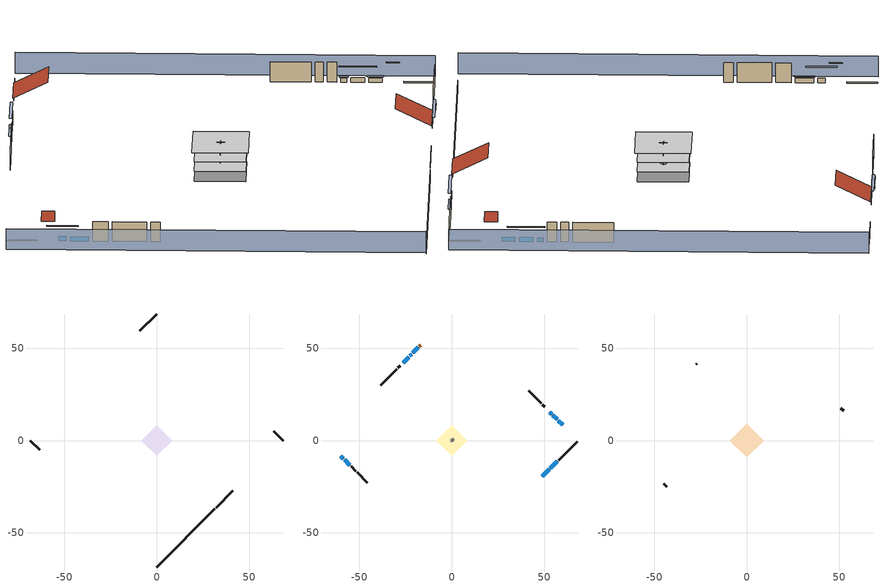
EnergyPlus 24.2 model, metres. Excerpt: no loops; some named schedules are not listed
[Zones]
basement - unconditioned
 floor foundation (Slab2 construction): -8.38,0 0,8.38 8.38,0 0,-8.38 z-2.13
 wall outside (RimJoist1 construction): 32.08,-36.34 41.15,-27.27 z0.3:0.61
 wall outside (RimJoist2 construction): -68.42,0 -63.38,-5.04 z0.3:0.61
 wall outside (RimJoist3 construction): 0,68.42 -9.07,59.35 z0.3:0.61
 wall outside (RimJoist4 construction): 68.42,0 63.38,5.04 z0.3:0.61
 wall foundation (FoundationWall1 construction): 0,-68.42 31.42,-37 z-2.13:0.3
conditioned space
 floor to basement - unconditioned (Floor1 construction): -8.38,0 0,8.38 8.38,0 0,-8.38 z0.3
 floor to garage (Floor2 construction): -3.66,0 0,3.66 3.66,0 0,-3.66 z0.3
 floor adiabatic (AdiabaticFloorConstruction): -8.38,0 0,8.38 8.38,0 0,-8.38 z2.74
 wall outside (AdiabaticWallConstruction 1): -16.8,51.63 -17.45,50.98 z0.3:2.34
 wall outside (AdiabaticWallConstruction): 49.02,-19.4 52.74,-15.68 / 53.4,-15.03 57.11,-11.31 / -59.91,-8.52 -58.66,-9.77 / -23.33,45.09 -26.34,42.08 z0.3:1.46; 59.91,8.52 57.66,10.76 / 57.01,11.42 54.76,13.66 z0.3:1.37; -58,-10.42 -55.04,-13.38 z0.3:1.43; -18.1,50.32 -21.02,47.41 z0.3:1.4; -21.67,46.75 -22.68,45.74 z0.3:1.28; 54.11,14.31 53.11,15.32 z0.3:1.25
 wall outside (Wall3 construction): 57.77,-10.66 67.77,-0.66 z0.3:5.18
 wall outside (Wall4 construction): -51.14,-17.28 -45.59,-22.84 z0.3:5.18
 wall outside (Wall7 construction): -29.85,38.58 -38.48,29.95 z0.3:5.18
 wall outside (Wall8 construction): 48.3,20.13 41.64,26.78 z0.3:5.18
 wall to garage (Wall5 construction): 0.65,0.65 -0.65,-0.65 z0.3:5.18
 wall to garage (Wall6 construction): -0.65,0.65 0.65,-0.65 z0.3:5.18
 window (WindowConstruction): 49.02,-19.4 52.74,-15.68 z0.3:1.46
 window (WindowConstruction 9): 59.9,8.52 57.66,10.76 z0.3:1.37
 window (WindowConstruction 1): 53.4,-15.03 57.11,-11.31 z0.3:1.46
 window (WindowConstruction 2): -59.9,-8.52 -58.66,-9.77 z0.3:1.46
 window (WindowConstruction 3): -58,-10.42 -55.04,-13.38 z0.3:1.43
 window (WindowConstruction 4): -18.1,50.32 -21.02,47.41 z0.3:1.4
 window (WindowConstruction 5): -21.67,46.75 -22.68,45.75 z0.3:1.28
 window (WindowConstruction 6): -23.33,45.09 -26.34,42.08 z0.3:1.46
 window (WindowConstruction 7): 57.01,11.42 54.76,13.66 z0.3:1.37
 window (WindowConstruction 8): 54.11,14.32 53.11,15.32 z0.3:1.25
 door (Door): -16.8,51.62 -17.45,50.98 z0.3:2.34
 ceiling adiabatic (AdiabaticFloorConstruction): 0,-8.38 8.38,0 0,8.38 -8.38,0 z2.74
furnace airloop ret air zone
 floor adiabatic (AdiabaticConst): 0,0 0,1 1,1 1,0 z0
 wall adiabatic (AdiabaticConst): 0,1 0,0 1,0 1,1 0,1 z0:1
 ceiling adiabatic (AdiabaticConst): 1,0 1,1 0,1 0,0 z1
garage
 floor foundation (Slab1 construction): -3.66,0 0,3.66 3.66,0 0,-3.66 z0
 wall outside (Wall1 construction): -54.38,-14.04 -51.8,-16.63 z0.3:5.18
 wall outside (Wall12 construction): 50.25,18.18 48.95,19.47 z0.3:5.18
 wall outside (Wall2 construction): -27.9,40.53 -29.19,39.23 z0.3:5.18
attic - vented
 floor to conditioned space (Floor3 construction Reversed): -9.14,0 0,9.14 9.14,0 0,-9.14 z5.18
 wall outside (Wall10 construction): 52.45,15.97 50.9,17.52 z0.3:5.18
 wall outside (Wall11 construction): -27,41.43 -27.24,41.18 z0.3:5.18
 wall outside (Wall9 construction): -44.93,-23.49 -43.38,-25.04 z0.3:5.18
 roof outside (Roof1 construction): 48.37,-20.06,5.18 42.5,-14.19,9.33 35.95,-20.75,9.33 41.81,-26.61,5.18
 roof outside (Roof2 construction): -60.56,-7.86,5.18 -58.63,-5.93,6.55 -60.79,-3.77,6.55 -62.72,-5.7,5.18
 roof outside (Roof3 construction): 60.56,7.86,5.18 58.63,5.93,6.55 60.79,3.77,6.55 62.72,5.7,5.18
 roof outside (Roof4 construction): -16.14,52.28,5.18 -10.41,46.55,9.24 -4,52.96,9.24 -9.73,58.69,5.18
shading: -71.66,-3.23 -3.23,-71.66 / 71.66,3.23 3.23,71.66 z0:5.18; 54.68,-13.75 47.08,-21.34 47.52,-21.77 55.11,-14.18 z4.21; 57.45,10.98 60.12,8.3 60.55,8.73 57.88,11.41 z1.68; 57.33,-11.1 53.18,-15.24 53.61,-15.67 57.76,-11.53 z1.77; -56.72,-11.71 -61.84,-6.58 -62.28,-7.01 -57.15,-12.14 z4.21; -54.83,-13.6 -58.22,-10.21 -58.65,-10.64 -55.26,-14.03 z1.74; -22.96,45.47 -16.16,52.26 -16.59,52.69 -23.39,45.9 z4.15; -22.89,45.53 -21.46,46.96 -21.89,47.4 -23.32,45.96 z1.58; -26.56,41.87 -23.12,45.3 -23.55,45.74 -26.99,42.3 z1.77; 52.83,15.6 58.95,9.48 59.38,9.91 53.26,16.03 z4.11; 52.89,15.53 54.32,14.1 54.75,14.53 53.32,15.96 z1.55
[Building]
Building 1: Terrain=Suburbs
[Site:Location]
Portland Intl Arpt_OR: Latitude {deg}=45.59; Longitude {deg}=-122.6; Time Zone {hr}=-8; Elevation {m}=33; Keep Site Location Information=Yes
[Site:GroundTemperature:Shallow]
10.2558, 8.96328, 8.85977, 9.47314, 11.9355, 14.3863, 16.5111, 17.8571, 17.9714, 16.8767, 14.8061, 12.4304
[Site:WaterMainsTemperature]
Calculation Method=Schedule; Temperature Schedule=mains temperature schedule
[Material] Roughness=Rough; Thermal Absorptance=0.9
Name | Thickness {m} | Conductivity {W/m-K} | Density {kg/m3} | Specific Heat {J/kg-K} | Solar Absorptance | Visible Absorptance
aluminum siding | 0.009525 | 0.089435 | 177.822 | 1046.75 | 0.5 | 0.5
asphalt or fiberglass shingles | 0.00635 | 0.162714 | 1121.4 | 1465.45 | 0.85 | 0.85
ceiling stud and cavity | 0.1397 | 0.118061 | 65.682 | 1177.47 | 0.7 | 0.7
concrete 4.0 in. | 0.1016 | 1.803125 | 2242.8 | 837.4 | 0.7 | 0.7
concrete 8.0 in. | 0.2032 | 1.803125 | 2242.8 | 837.4 | 0.7 | 0.7
door material | 0.04445 | 0.0612267 | 512.64 | 1214.23 | 0.7 | 0.7
floor covering | 0.0127 | 0.0433444 | 54.468 | 1339.84 | 0.6 | 0.6
floor rigid ins; wall rigid ins | 0.512978 | 0.029427 | 32.04 | 1214.23 | 0.7 | 0.7
floor stud and cavity | 0.1397 | 0.923637 | 92.3553 | 1139.71 | 0.7 | 0.7
floor stud and cavity 1 | 0.1397 | 1.75129 | 37.0049 | 1207.88 | 0.7 | 0.7
furniture material basement - unconditioned 1; furniture material conditioned space 1; furniture material garage 1 | 0.1524 | 0.115458 | 640.8 | 1214.23 | 0.6 | 0.6
gypsum board | 0.0127 | 0.160291 | 801 | 837.4 | 0.6 | 0.6
osb sheathing 0.5 in. | 0.0127 | 0.115458 | 512.64 | 1214.23 | 0.6 | 0.6
osb sheathing 0.5 in. 1; osb sheathing 0.5 in. 2; osb sheathing 0.5 in. 3 | 0.0127 | 0.115458 | 512.64 | 1214.23 | 0.7 | 0.7
osb sheathing 0.75 in. | 0.01905 | 0.115458 | 512.64 | 1214.23 | 0.7 | 0.7
rim joist stud and cavity | 0.0508 | 0.178289 | 50.32683 | 1063.81 | 0.6 | 0.6
roof rigid ins | 0.00281632 | 0.029427 | 32.04 | 1214.23 | 0.7 | 0.7
wall stud and cavity | 0.1397 | 0.419005 | 139.0536 | 1170.24 | 0.6 | 0.6
wall stud and cavity 1 | 0.1397 | 0.549615 | 139.0536 | 1170.24 | 0.7 | 0.7
wall stud and cavity 2 | 0.1397 | 0.506836 | 139.0536 | 1170.24 | 0.7 | 0.7
wall stud and cavity 3 | 0.0889 | 0.380278 | 52.3479 | 1209.89 | 0.7 | 0.7
wall stud and cavity 4 | 0.0889 | 0.391764 | 83.0341 | 1211.67 | 0.7 | 0.7
wood siding; wood siding 1 | 0.0254 | 0.102417 | 544.68 | 1172.36 | 0.7 | 0.7
[Material:NoMass]
Adiabatic: Roughness=Rough; Thermal Resistance {m2-K/W}=176.1; Thermal Absorptance=0.9; Solar Absorptance=0.7; Visible Absorptance=0.7
[WindowMaterial:SimpleGlazingSystem]
WindowMaterial: U-Factor {W/m2-K}=4.76952; Solar Heat Gain Coefficient=0.63
[Construction]
AdiabaticConst: Adiabatic
AdiabaticFloorConstruction: floor stud and cavity 1, floor rigid ins, osb sheathing 0.75 in., floor covering
AdiabaticWallConstruction: wood siding, wall rigid ins, wall stud and cavity 3, gypsum board
AdiabaticWallConstruction 1: wood siding 1, wall rigid ins, wall stud and cavity 3, gypsum board
Door: door material
Floor1 construction; Floor2 construction: floor stud and cavity, osb sheathing 0.75 in., floor covering
Floor3 construction Reversed: gypsum board, ceiling stud and cavity
FoundationWall1 construction: concrete 8.0 in.
furniture construction basement - unconditioned 1: furniture material basement - unconditioned 1
furniture construction conditioned space 1: furniture material conditioned space 1
furniture construction garage 1: furniture material garage 1
PartitionWallConstruction: gypsum board, wall stud and cavity 4, gypsum board
RimJoist1 construction; RimJoist2 construction; RimJoist3 construction; RimJoist4 construction: aluminum siding, rim joist stud and cavity
Roof1 construction; Roof2 construction; Roof3 construction; Roof4 construction: asphalt or fiberglass shingles, roof rigid ins, osb sheathing 0.5 in.
Slab1 construction; Slab2 construction: concrete 4.0 in.
Wall1 construction; Wall2 construction: aluminum siding, osb sheathing 0.5 in. 1, wall stud and cavity
Wall10 construction; Wall11 construction; Wall12 construction; Wall9 construction: aluminum siding, osb sheathing 0.5 in. 3, wall stud and cavity
Wall3 construction; Wall4 construction: aluminum siding, osb sheathing 0.5 in. 1, wall stud and cavity 1, gypsum board
Wall5 construction: osb sheathing 0.5 in. 2, wall stud and cavity 2, gypsum board
Wall6 construction: osb sheathing 0.5 in. 3, wall stud and cavity 2, gypsum board
Wall7 construction; Wall8 construction: aluminum siding, osb sheathing 0.5 in. 3, wall stud and cavity 1, gypsum board
WindowConstruction; WindowConstruction 1; WindowConstruction 2; WindowConstruction 3; WindowConstruction 4; WindowConstruction 5; WindowConstruction 6; WindowConstruction 7; WindowConstruction 8; WindowConstruction 9: WindowMaterial
[Zone] Multiplier=1
Name | Volume {m3} | Part of Total Floor Area
attic - vented | 161.048 | Yes
basement - unconditioned | 342.294 | Yes
conditioned space | 749.83 | Yes
furnace airloop ret air zone | 1 | No
garage | 65.242 | Yes
[Space]
Name | Zone | Volume {m3} | Space Type
attic - vented 1 | attic - vented | 161.048
basement - unconditioned 1 | basement - unconditioned | 342.294
conditioned space 1 | conditioned space | 749.83
furnace airloop ret air space | furnace airloop ret air zone |  | Plenum Space Type
garage 1 | garage | 65.242
[ZoneInfiltration:EffectiveLeakageArea] Schedule=Always On Discrete
Name | Zone or Space | Effective Air Leakage Area {cm2} | Stack Coefficient | Wind Coefficient
infil attic - vented 1 | attic - vented 1 | 5570.53 | 0.00020102 | 4.44662e-05
infil garage 1 | garage 1 | 271.837 | 0.000129147 | 4.64657e-05
[ZoneMixing] Schedule=Always On Continuous; Design Flow Rate Calculation Method=Flow/Zone; Design Flow Rate {m3/s}=0
Name | Zone or Space | Source Zone or Space
whole house fan mix | attic - vented | conditioned space
furnace airloop_0 ZoneMixCondToDZ mix | basement - unconditioned | conditioned space
furnace airloop_0 ZoneMixDZToCond mix | conditioned space | basement - unconditioned
[SurfaceProperty:ExposedFoundationPerimeter] Exposed Perimeter Calculation Method=TotalExposedPerimeter
Name | Total Exposed Perimeter {m}
Slab2 | 44.43984
Slab1 | 14.6304
[InternalMass]
Name | Construction | Zone or ZoneList | Space or SpaceList | Surface Area {m2}
furniture mass basement - unconditioned 1 | furniture construction basement - unconditioned 1 | basement - unconditioned | basement - unconditioned 1 | 56.1506
furniture mass conditioned space 1 | furniture construction conditioned space 1 | conditioned space | conditioned space 1 | 123.004
partition wall mass | PartitionWallConstruction | conditioned space | conditioned space 1 | 307.509
furniture mass garage 1 | furniture construction garage 1 | garage | garage 1 | 2.67561
[OtherEquipment] Design Level Calculation Method=EquipmentLevel
Name | Fuel Type | Zone or ZoneList or Space or SpaceList | Schedule | Design Level {W} | Fraction Latent | Fraction Radiant | Fraction Lost
furnace airloop_0 RetCondToDZ; furnace airloop_0 SupCondToDZ; furnace airloop_0 SupSensLkToDZ; water heater sens | None | basement - unconditioned 1 | Always On Discrete | 0 | 0 | 0 | 0
furnace airloop_0 SupLatLkToDZ; water heater lat | None | basement - unconditioned 1 | Always On Discrete | 0 | 1 | 0 | 0
water heater energy adjustment1 | Electricity | basement - unconditioned 1 | Always On Discrete | 0.01 | 0 | 0 | 1
clothes dryer 1 | Electricity | conditioned space 1 | clothes_dryer | 0 | 0.015 | 0.081 | 0.85
cooking range 1 | Electricity | conditioned space 1 | cooking_range | 0 | 0.08 | 0.432 | 0.2
furnace airloop_0 SupCondToLv; furnace airloop_0 SupSensLkToCond; mech vent house fan sensible load | None | conditioned space 1 | Always On Discrete | 0 | 0 | 0 | 0
furnace airloop_0 SupLatLkToCond; mech vent house fan latent load | None | conditioned space 1 | Always On Discrete | 0 | 1 | 0 | 0
general water use latent | None | conditioned space 1 | general water use schedule | 81.0615 | 1 | 0 | 0
general water use sensible | None | conditioned space 1 | general water use schedule | -79.8895 | 0 | 0.6 | 0
furnace airloop_0 RetCondToRP; furnace airloop_0 RetSensLkToRP | None | furnace airloop ret air space | Always On Discrete | 0 | 0 | 0 | 0
furnace airloop_0 RetLatLkToRP | None | furnace airloop ret air space | Always On Discrete | 0 | 1 | 0 | 0
[ZoneInfiltration:DesignFlowRate] Schedule=Always On Discrete
Name | Zone or ZoneList or Space or SpaceList | Design Flow Rate Calculation Method | Design Flow Rate {m3/s} | Air Changes per Hour {1/hr} | Constant Term Coefficient | Temperature Term Coefficient | Velocity Term Coefficient | Velocity Squared Term Coefficient
basement_unconditioned 1 duct leakage imbalance infil flow | basement - unconditioned 1 | Flow/Zone | 0
infil basement - unconditioned 1 | basement - unconditioned 1 | AirChanges/Hour |  | 0.1 | 1 | 0 | 0 | 0
infil flow; natural vent flow; whole house fan flow | conditioned space 1 | Flow/Zone | 0
[SurfaceProperty:IncidentSolarMultiplier] Incident Solar Multiplier=1; Incident Solar Multiplier Schedule=trans schedule winter=0.85 summer=0.7
Window1; Window10; Window2; Window3; Window4; Window5; Window6; Window7; Window8; Window9
[Lights] Design Level Calculation Method=LightingLevel; Return Air Fraction=0; Fraction Radiant=0.6; Fraction Visible=0.2; Fraction Replaceable=1
Name | Zone or ZoneList or Space or SpaceList | Schedule | Lighting Level {W}
interior lighting | conditioned space 1 | lighting_interior | 426.048
garage lighting | garage 1 | lighting_garage | 8.72882
[People]
occupants: Zone or ZoneList or Space or SpaceList=conditioned space 1; Number of People Schedule=occupants; Number of People Calculation Method=People; Number of People=4; Fraction Radiant=0.314171; Sensible Heat Fraction=0.56303; Activity Level Schedule=occupants activity schedule; Carbon Dioxide Generation Rate {m3/s-W}=0; Enable ASHRAE 55 Comfort Warnings=No; Mean Radiant Temperature Calculation Type=EnclosureAveraged
[ElectricEquipment] Design Level Calculation Method=EquipmentLevel
Name | Zone or ZoneList or Space or SpaceList | Schedule | Design Level {W} | Fraction Latent | Fraction Radiant | Fraction Lost
clothes dryer | conditioned space 1 | clothes_dryer | 3302.57 | 0.015 | 0.081 | 0.85
clothes washer | conditioned space 1 | clothes_washer | 190.882 | 0.03 | 0.162 | 0.7
cooking range | conditioned space 1 | cooking_range | 1202.49 | 0.08 | 0.432 | 0.2
dishwasher | conditioned space 1 | dishwasher | 835.718 | 0.3 | 0.18 | 0.4
fridge | conditioned space 1 | fridge schedule | 43.7215 | 0 | 0.6 | 0
mech vent bath fan 0 | conditioned space 1 | mech vent bath fan 0 schedule | 30 | 0 | 0 | 1
mech vent house fan | conditioned space 1 | mech vent house fan schedule | 0 | 0 | 0 | 1
mech vent house fan cfis | conditioned space 1 | mech vent house fan cfis schedule | 0 | 0 | 0 | 0
mech vent range fan 0 | conditioned space 1 | mech vent range fan 0 schedule | 30 | 0 | 0 | 1
misc plug loads | conditioned space 1 | plug_loads_other | 500.399 | 0.021 | 0.558 | 0.049
misc tv | conditioned space 1 | plug_loads_tv | 652.512 | 0 | 0.6 | 0
whole house fan | conditioned space 1 | Always On Discrete | 0 | 0 | 0 | 1
freezer | garage 1 | freezer schedule | 194.914 | 0 | 0.6 | 0
fridge 1 | garage 1 | fridge schedule 1 | 152.703 | 0 | 0.6 | 0
[SpaceList]
Plenum Space Type: furnace airloop ret air space
[AirLoopHVAC:ReturnPlenum]
Air Loop HVAC Return Plenum 1: Zone=furnace airloop ret air zone
[Foundation:Kiva] Wall Depth Below Slab {m}=0.2032
Name | Initial Indoor Air Temperature {C} | Wall Height Above Grade {m}
Foundation Kiva 1 | 13.4258 | 0.1016
Foundation Kiva 2 | 9.52053 | 0.3048
[Foundation:Kiva:Settings]
Soil Conductivity {W/m-K}=1.3848; Soil Density {kg/m3}=1842.3; Soil Specific Heat {J/kg-K}=418.7; Ground Solar Absorptivity=0.9; Ground Thermal Absorptivity=0.9; Ground Surface Roughness {m}=0.03; Far-Field Width {m}=40; Deep-Ground Boundary Condition=ZeroFlux; Deep-Ground Depth {m}=40; Minimum Cell Dimension {m}=0.2; Maximum Cell Growth Coefficient=3; Simulation Timestep=Timestep
[Exterior:Lights]
exterior lighting: Schedule=exterior lighting schedule; Design Level {W}=10.1836
[EnergyManagementSystem:Sensor]
Name | Output:Variable or Output:Meter Index Key | Output:Variable or Output:Meter
fridge_tin_s_1 | garage | Zone Mean Air Temperature
furnace_airloop_0_DZ_T_s | basement - unconditioned | Zone Air Temperature
furnace_airloop_0_DZ_W_s | basement - unconditioned | Zone Mean Air Humidity Ratio
water_heater_amb_rh | basement - unconditioned | Zone Air Relative Humidity
water_heater_amb_temp | basement - unconditioned | Zone Mean Air Temperature
[Schedule:Constant]
Name | Hourly Value
Always On Continuous; Always On Discrete; mech vent house fan schedule; mech vent house fan cfis schedule | 1
occupants activity schedule | 117.228
fridge schedule; fridge schedule 1 | 0
[Schedule:Week:Daily]
trans schedule winter=0.85 summer=0.7 Week Rule - Jan1-May26: trans schedule winter=0.85 summer=0.7 day, trans schedule winter=0.85 summer=0.7 day, trans schedule winter=0.85 summer=0.7 day, trans schedule winter=0.85 summer=0.7 day, trans schedule winter=0.85 summer=0.7 day, trans schedule winter=0.85 summer=0.7 day, trans schedule winter=0.85 summer=0.7 day, trans schedule winter=0.85 summer=0.7 default day, trans schedule winter=0.85 summer=0.7 default day, trans schedule winter=0.85 summer=0.7 default day, trans schedule winter=0.85 summer=0.7 default day, trans schedule winter=0.85 summer=0.7 default day
trans schedule winter=0.85 summer=0.7 Week Rule - May27-Jun2: trans schedule winter=0.85 summer=0.7 day, trans schedule winter=0.85 summer=0.7 day, trans schedule winter=0.85 summer=0.7 day, trans schedule winter=0.85 summer=0.7 day, trans schedule winter=0.85 summer=0.7 day, trans schedule winter=0.85 summer=0.7 day 1, trans schedule winter=0.85 summer=0.7 day 1, trans schedule winter=0.85 summer=0.7 default day, trans schedule winter=0.85 summer=0.7 default day, trans schedule winter=0.85 summer=0.7 default day, trans schedule winter=0.85 summer=0.7 default day, trans schedule winter=0.85 summer=0.7 default day
trans schedule winter=0.85 summer=0.7 Week Rule - Jun3-Sep29: trans schedule winter=0.85 summer=0.7 day 1, trans schedule winter=0.85 summer=0.7 day 1, trans schedule winter=0.85 summer=0.7 day 1, trans schedule winter=0.85 summer=0.7 day 1, trans schedule winter=0.85 summer=0.7 day 1, trans schedule winter=0.85 summer=0.7 day 1, trans schedule winter=0.85 summer=0.7 day 1, trans schedule winter=0.85 summer=0.7 default day, trans schedule winter=0.85 summer=0.7 default day, trans schedule winter=0.85 summer=0.7 default day, trans schedule winter=0.85 summer=0.7 default day, trans schedule winter=0.85 summer=0.7 default day
trans schedule winter=0.85 summer=0.7 Week Rule - Sep30-Oct6: trans schedule winter=0.85 summer=0.7 day 1, trans schedule winter=0.85 summer=0.7 day 2, trans schedule winter=0.85 summer=0.7 day 2, trans schedule winter=0.85 summer=0.7 day 2, trans schedule winter=0.85 summer=0.7 day 2, trans schedule winter=0.85 summer=0.7 day 2, trans schedule winter=0.85 summer=0.7 day 2, trans schedule winter=0.85 summer=0.7 default day, trans schedule winter=0.85 summer=0.7 default day, trans schedule winter=0.85 summer=0.7 default day, trans schedule winter=0.85 summer=0.7 default day, trans schedule winter=0.85 summer=0.7 default day
trans schedule winter=0.85 summer=0.7 Week Rule - Oct7-Dec31: trans schedule winter=0.85 summer=0.7 day 2, trans schedule winter=0.85 summer=0.7 day 2, trans schedule winter=0.85 summer=0.7 day 2, trans schedule winter=0.85 summer=0.7 day 2, trans schedule winter=0.85 summer=0.7 day 2, trans schedule winter=0.85 summer=0.7 day 2, trans schedule winter=0.85 summer=0.7 day 2, trans schedule winter=0.85 summer=0.7 default day, trans schedule winter=0.85 summer=0.7 default day, trans schedule winter=0.85 summer=0.7 default day, trans schedule winter=0.85 summer=0.7 default day, trans schedule winter=0.85 summer=0.7 default day
mech vent bath fan 0 schedule Week Rule - Jan1-Dec31: mech vent bath fan 0 schedule day, mech vent bath fan 0 schedule day, mech vent bath fan 0 schedule day, mech vent bath fan 0 schedule day, mech vent bath fan 0 schedule day, mech vent bath fan 0 schedule day, mech vent bath fan 0 schedule day, mech vent bath fan 0 schedule default day, mech vent bath fan 0 schedule default day, mech vent bath fan 0 schedule default day, mech vent bath fan 0 schedule default day, mech vent bath fan 0 schedule default day
mech vent range fan 0 schedule Week Rule - Jan1-Dec31: mech vent range fan 0 schedule day, mech vent range fan 0 schedule day, mech vent range fan 0 schedule day, mech vent range fan 0 schedule day, mech vent range fan 0 schedule day, mech vent range fan 0 schedule day, mech vent range fan 0 schedule day, mech vent range fan 0 schedule default day, mech vent range fan 0 schedule default day, mech vent range fan 0 schedule default day, mech vent range fan 0 schedule default day, mech vent range fan 0 schedule default day
general water use schedule Week Rule - Jan1-Dec31: general water use schedule day, general water use schedule day, general water use schedule day, general water use schedule day, general water use schedule day, general water use schedule day, general water use schedule day, general water use schedule default day, general water use schedule default day, general water use schedule default day, general water use schedule default day, general water use schedule default day
freezer schedule Week Rule - Jan1-Jan27: freezer schedule day, freezer schedule day, freezer schedule day, freezer schedule day, freezer schedule day, freezer schedule day, freezer schedule day, freezer schedule default day, freezer schedule default day, freezer schedule default day, freezer schedule default day, freezer schedule default day
freezer schedule Week Rule - Jan28-Feb3: freezer schedule day, freezer schedule day, freezer schedule day, freezer schedule day, freezer schedule day 1, freezer schedule day 1, freezer schedule day 1, freezer schedule default day, freezer schedule default day, freezer schedule default day, freezer schedule default day, freezer schedule default day
freezer schedule Week Rule - Feb4-Feb24: freezer schedule day 1, freezer schedule day 1, freezer schedule day 1, freezer schedule day 1, freezer schedule day 1, freezer schedule day 1, freezer schedule day 1, freezer schedule default day, freezer schedule default day, freezer schedule default day, freezer schedule default day, freezer schedule default day
freezer schedule Week Rule - Feb25-Mar3: freezer schedule day 1, freezer schedule day 1, freezer schedule day 1, freezer schedule day 1, freezer schedule day 2, freezer schedule day 2, freezer schedule day 2, freezer schedule default day, freezer schedule default day, freezer schedule default day, freezer schedule default day, freezer schedule default day
freezer schedule Week Rule - Mar4-May26: freezer schedule day 2, freezer schedule day 2, freezer schedule day 2, freezer schedule day 2, freezer schedule day 2, freezer schedule day 2, freezer schedule day 2, freezer schedule default day, freezer schedule default day, freezer schedule default day, freezer schedule default day, freezer schedule default day
freezer schedule Week Rule - May27-Jun2: freezer schedule day 2, freezer schedule day 2, freezer schedule day 2, freezer schedule day 2, freezer schedule day 2, freezer schedule day 3, freezer schedule day 3, freezer schedule default day, freezer schedule default day, freezer schedule default day, freezer schedule default day, freezer schedule default day
freezer schedule Week Rule - Jun3-Sep29: freezer schedule day 3, freezer schedule day 3, freezer schedule day 3, freezer schedule day 3, freezer schedule day 3, freezer schedule day 3, freezer schedule day 3, freezer schedule default day, freezer schedule default day, freezer schedule default day, freezer schedule default day, freezer schedule default day
freezer schedule Week Rule - Sep30-Oct6: freezer schedule day 3, freezer schedule day 4, freezer schedule day 4, freezer schedule day 4, freezer schedule day 4, freezer schedule day 4, freezer schedule day 4, freezer schedule default day, freezer schedule default day, freezer schedule default day, freezer schedule default day, freezer schedule default day
freezer schedule Week Rule - Oct7-Oct27: freezer schedule day 4, freezer schedule day 4, freezer schedule day 4, freezer schedule day 4, freezer schedule day 4, freezer schedule day 4, freezer schedule day 4, freezer schedule default day, freezer schedule default day, freezer schedule default day, freezer schedule default day, freezer schedule default day
freezer schedule Week Rule - Oct28-Nov3: freezer schedule day 4, freezer schedule day 4, freezer schedule day 4, freezer schedule day 4, freezer schedule day 5, freezer schedule day 5, freezer schedule day 5, freezer schedule default day, freezer schedule default day, freezer schedule default day, freezer schedule default day, freezer schedule default day
freezer schedule Week Rule - Nov4-Nov24: freezer schedule day 5, freezer schedule day 5, freezer schedule day 5, freezer schedule day 5, freezer schedule day 5, freezer schedule day 5, freezer schedule day 5, freezer schedule default day, freezer schedule default day, freezer schedule default day, freezer schedule default day, freezer schedule default day
freezer schedule Week Rule - Nov25-Dec1: freezer schedule day 5, freezer schedule day 5, freezer schedule day 5, freezer schedule day 5, freezer schedule day 5, freezer schedule day 5, freezer schedule day 6, freezer schedule default day, freezer schedule default day, freezer schedule default day, freezer schedule default day, freezer schedule default day
freezer schedule Week Rule - Dec2-Dec31: freezer schedule day 6, freezer schedule day 6, freezer schedule day 6, freezer schedule day 6, freezer schedule day 6, freezer schedule day 6, freezer schedule day 6, freezer schedule default day, freezer schedule default day, freezer schedule default day, freezer schedule default day, freezer schedule default day
exterior lighting schedule Week Rule - Jan1-Jan27: exterior lighting schedule day, exterior lighting schedule day, exterior lighting schedule day, exterior lighting schedule day, exterior lighting schedule day, exterior lighting schedule day, exterior lighting schedule day, exterior lighting schedule default day, exterior lighting schedule default day, exterior lighting schedule default day, exterior lighting schedule default day, exterior lighting schedule default day
exterior lighting schedule Week Rule - Jan28-Feb3: exterior lighting schedule day, exterior lighting schedule day, exterior lighting schedule day, exterior lighting schedule day, exterior lighting schedule day 1, exterior lighting schedule day 1, exterior lighting schedule day 1, exterior lighting schedule default day, exterior lighting schedule default day, exterior lighting schedule default day, exterior lighting schedule default day, exterior lighting schedule default day
exterior lighting schedule Week Rule - Feb4-Feb24: exterior lighting schedule day 1, exterior lighting schedule day 1, exterior lighting schedule day 1, exterior lighting schedule day 1, exterior lighting schedule day 1, exterior lighting schedule day 1, exterior lighting schedule day 1, exterior lighting schedule default day, exterior lighting schedule default day, exterior lighting schedule default day, exterior lighting schedule default day, exterior lighting schedule default day
exterior lighting schedule Week Rule - Feb25-Mar3: exterior lighting schedule day 1, exterior lighting schedule day 1, exterior lighting schedule day 1, exterior lighting schedule day 1, exterior lighting schedule day 2, exterior lighting schedule day 2, exterior lighting schedule day 2, exterior lighting schedule default day, exterior lighting schedule default day, exterior lighting schedule default day, exterior lighting schedule default day, exterior lighting schedule default day
exterior lighting schedule Week Rule - Mar4-Mar31: exterior lighting schedule day 2, exterior lighting schedule day 2, exterior lighting schedule day 2, exterior lighting schedule day 2, exterior lighting schedule day 2, exterior lighting schedule day 2, exterior lighting schedule day 2, exterior lighting schedule default day, exterior lighting schedule default day, exterior lighting schedule default day, exterior lighting schedule default day, exterior lighting schedule default day
exterior lighting schedule Week Rule - Apr1-Apr28: exterior lighting schedule day 3, exterior lighting schedule day 3, exterior lighting schedule day 3, exterior lighting schedule day 3, exterior lighting schedule day 3, exterior lighting schedule day 3, exterior lighting schedule day 3, exterior lighting schedule default day, exterior lighting schedule default day, exterior lighting schedule default day, exterior lighting schedule default day, exterior lighting schedule default day
exterior lighting schedule Week Rule - Apr29-May5: exterior lighting schedule day 3, exterior lighting schedule day 3, exterior lighting schedule day 4, exterior lighting schedule day 4, exterior lighting schedule day 4, exterior lighting schedule day 4, exterior lighting schedule day 4, exterior lighting schedule default day, exterior lighting schedule default day, exterior lighting schedule default day, exterior lighting schedule default day, exterior lighting schedule default day
exterior lighting schedule Week Rule - May6-May26: exterior lighting schedule day 4, exterior lighting schedule day 4, exterior lighting schedule day 4, exterior lighting schedule day 4, exterior lighting schedule day 4, exterior lighting schedule day 4, exterior lighting schedule day 4, exterior lighting schedule default day, exterior lighting schedule default day, exterior lighting schedule default day, exterior lighting schedule default day, exterior lighting schedule default day
exterior lighting schedule Week Rule - May27-Jun2: exterior lighting schedule day 4, exterior lighting schedule day 4, exterior lighting schedule day 4, exterior lighting schedule day 4, exterior lighting schedule day 4, exterior lighting schedule day 5, exterior lighting schedule day 5, exterior lighting schedule default day, exterior lighting schedule default day, exterior lighting schedule default day, exterior lighting schedule default day, exterior lighting schedule default day
exterior lighting schedule Week Rule - Jun3-Jun30: exterior lighting schedule day 5, exterior lighting schedule day 5, exterior lighting schedule day 5, exterior lighting schedule day 5, exterior lighting schedule day 5, exterior lighting schedule day 5, exterior lighting schedule day 5, exterior lighting schedule default day, exterior lighting schedule default day, exterior lighting schedule default day, exterior lighting schedule default day, exterior lighting schedule default day
exterior lighting schedule Week Rule - Jul1-Jul28: exterior lighting schedule day 6, exterior lighting schedule day 6, exterior lighting schedule day 6, exterior lighting schedule day 6, exterior lighting schedule day 6, exterior lighting schedule day 6, exterior lighting schedule day 6, exterior lighting schedule default day, exterior lighting schedule default day, exterior lighting schedule default day, exterior lighting schedule default day, exterior lighting schedule default day
exterior lighting schedule Week Rule - Jul29-Aug4: exterior lighting schedule day 6, exterior lighting schedule day 6, exterior lighting schedule day 6, exterior lighting schedule day 7, exterior lighting schedule day 7, exterior lighting schedule day 7, exterior lighting schedule day 7, exterior lighting schedule default day, exterior lighting schedule default day, exterior lighting schedule default day, exterior lighting schedule default day, exterior lighting schedule default day
exterior lighting schedule Week Rule - Aug5-Aug25: exterior lighting schedule day 7, exterior lighting schedule day 7, exterior lighting schedule day 7, exterior lighting schedule day 7, exterior lighting schedule day 7, exterior lighting schedule day 7, exterior lighting schedule day 7, exterior lighting schedule default day, exterior lighting schedule default day, exterior lighting schedule default day, exterior lighting schedule default day, exterior lighting schedule default day
exterior lighting schedule Week Rule - Aug26-Sep1: exterior lighting schedule day 7, exterior lighting schedule day 7, exterior lighting schedule day 7, exterior lighting schedule day 7, exterior lighting schedule day 7, exterior lighting schedule day 7, exterior lighting schedule day 8, exterior lighting schedule default day, exterior lighting schedule default day, exterior lighting schedule default day, exterior lighting schedule default day, exterior lighting schedule default day
exterior lighting schedule Week Rule - Sep2-Sep29: exterior lighting schedule day 8, exterior lighting schedule day 8, exterior lighting schedule day 8, exterior lighting schedule day 8, exterior lighting schedule day 8, exterior lighting schedule day 8, exterior lighting schedule day 8, exterior lighting schedule default day, exterior lighting schedule default day, exterior lighting schedule default day, exterior lighting schedule default day, exterior lighting schedule default day
[Schedule:Year]
trans schedule winter=0.85 summer=0.7: trans schedule winter=0.85 summer=0.7 Week Rule - Jan1-May26, 1, 1, 5, 26, trans schedule winter=0.85 summer=0.7 Week Rule - May27-Jun2, 5, 27, 6, 2, trans schedule winter=0.85 summer=0.7 Week Rule - Jun3-Sep29, 6, 3, 9, 29, trans schedule winter=0.85 summer=0.7 Week Rule - Sep30-Oct6, 9, 30, 10, 6, trans schedule winter=0.85 summer=0.7 Week Rule - Oct7-Dec31, 10, 7, 12, 31
mech vent bath fan 0 schedule: mech vent bath fan 0 schedule Week Rule - Jan1-Dec31, 1, 1, 12, 31
mech vent range fan 0 schedule: mech vent range fan 0 schedule Week Rule - Jan1-Dec31, 1, 1, 12, 31
general water use schedule: general water use schedule Week Rule - Jan1-Dec31, 1, 1, 12, 31
freezer schedule: freezer schedule Week Rule - Jan1-Jan27, 1, 1, 1, 27, freezer schedule Week Rule - Jan28-Feb3, 1, 28, 2, 3, freezer schedule Week Rule - Feb4-Feb24, 2, 4, 2, 24, freezer schedule Week Rule - Feb25-Mar3, 2, 25, 3, 3, freezer schedule Week Rule - Mar4-May26, 3, 4, 5, 26, freezer schedule Week Rule - May27-Jun2, 5, 27, 6, 2, freezer schedule Week Rule - Jun3-Sep29, 6, 3, 9, 29, freezer schedule Week Rule - Sep30-Oct6, 9, 30, 10, 6, freezer schedule Week Rule - Oct7-Oct27, 10, 7, 10, 27, freezer schedule Week Rule - Oct28-Nov3, 10, 28, 11, 3, freezer schedule Week Rule - Nov4-Nov24, 11, 4, 11, 24, freezer schedule Week Rule - Nov25-Dec1, 11, 25, 12, 1, freezer schedule Week Rule - Dec2-Dec31, 12, 2, 12, 31
exterior lighting schedule: exterior lighting schedule Week Rule - Jan1-Jan27, 1, 1, 1, 27, exterior lighting schedule Week Rule - Jan28-Feb3, 1, 28, 2, 3, exterior lighting schedule Week Rule - Feb4-Feb24, 2, 4, 2, 24, exterior lighting schedule Week Rule - Feb25-Mar3, 2, 25, 3, 3, exterior lighting schedule Week Rule - Mar4-Mar31, 3, 4, 3, 31, exterior lighting schedule Week Rule - Apr1-Apr28, 4, 1, 4, 28, exterior lighting schedule Week Rule - Apr29-May5, 4, 29, 5, 5, exterior lighting schedule Week Rule - May6-May26, 5, 6, 5, 26, exterior lighting schedule Week Rule - May27-Jun2, 5, 27, 6, 2, exterior lighting schedule Week Rule - Jun3-Jun30, 6, 3, 6, 30, exterior lighting schedule Week Rule - Jul1-Jul28, 7, 1, 7, 28, exterior lighting schedule Week Rule - Jul29-Aug4, 7, 29, 8, 4, exterior lighting schedule Week Rule - Aug5-Aug25, 8, 5, 8, 25, exterior lighting schedule Week Rule - Aug26-Sep1, 8, 26, 9, 1, exterior lighting schedule Week Rule - Sep2-Sep29, 9, 2, 9, 29, exterior lighting schedule Week Rule - Sep30-Oct6, 9, 30, 10, 6, exterior lighting schedule Week Rule - Oct7-Oct27, 10, 7, 10, 27, exterior lighting schedule Week Rule - Oct28-Nov3, 10, 28, 11, 3, exterior lighting schedule Week Rule - Nov4-Nov24, 11, 4, 11, 24, exterior lighting schedule Week Rule - Nov25-Dec1, 11, 25, 12, 1, exterior lighting schedule Week Rule - Dec2-Dec31, 12, 2, 12, 31
[Schedule:File] File=in.schedules.csv; Rows to Skip at Top=1; Number of Hours of Data=8760; Column Separator=Comma; Interpolate to Timestep=Yes; Minutes per Item=15; Adjust Schedule for Daylight Savings=Yes
Name | Column Number
lighting_interior | 4
occupants | 1
clothes_dryer | 10
clothes_washer | 9
cooking_range | 11
dishwasher | 7
plug_loads_other | 2
plug_loads_tv | 3
lighting_garage | 5
[Schedule:Compact]
mains temperature schedule: Through: 01/01, For: AllDays, Until: 24:00, 13.0633, Through: 01/02, For: AllDays, Until: 24:00, 13.0189, Through: 01/03, For: AllDays, Until: 24:00, 12.975, Through: 01/04, For: AllDays, Until: 24:00, 12.9328, Through: 01/05, For: AllDays, Until: 24:00, 12.8917, Through: 01/06, For: AllDays, Until: 24:00, 12.8517, Through: 01/07, For: AllDays, Until: 24:00, 12.8122, Through: 01/08, For: AllDays, Until: 24:00, 12.7744, Through: 01/09, For: AllDays, Until: 24:00, 12.7378, Through: 01/10, For: AllDays, Until: 24:00, 12.7017, Through: 01/11, For: AllDays, Until: 24:00, 12.6672, Through: 01/12, For: AllDays, Until: 24:00, 12.6339, Through: 01/13, For: AllDays, Until: 24:00, 12.6017, Through: 01/14, For: AllDays, Until: 24:00, 12.5706, Through: 01/15, For: AllDays, Until: 24:00, 12.5411, Through: 01/16, For: AllDays, Until: 24:00, 12.5122, Through: 01/17, For: AllDays, Until: 24:00, 12.485, Through: 01/18, For: AllDays, Until: 24:00, 12.4583, Through: 01/19, For: AllDays, Until: 24:00, 12.4333, Through: 01/20, For: AllDays, Until: 24:00, 12.41, Through: 01/21, For: AllDays, Until: 24:00, 12.3872, Through: 01/22, For: AllDays, Until: 24:00, 12.3661, Through: 01/23, For: AllDays, Until: 24:00, 12.3456, Through: 01/24, For: AllDays, Until: 24:00, 12.3272, Through: 01/25, For: AllDays, Until: 24:00, 12.3094, Through: 01/26, For: AllDays, Until: 24:00, 12.2933, Through: 01/27, For: AllDays, Until: 24:00, 12.2783, Through: 01/28, For: AllDays, Until: 24:00, 12.2644, Through: 01/29, For: AllDays, Until: 24:00, 12.2517, Through: 01/30, For: AllDays, Until: 24:00, 12.2406, Through: 01/31, For: AllDays, Until: 24:00, 12.2306, Through: 02/01, For: AllDays, Until: 24:00, 12.2222, Through: 02/02, For: AllDays, Until: 24:00, 12.215, Through: 02/03, For: AllDays, Until: 24:00, 12.2089, Through: 02/04, For: AllDays, Until: 24:00, 12.2039, Through: 02/05, For: AllDays, Until: 24:00, 12.2006, Through: 02/06, For: AllDays, Until: 24:00, 12.1983, Through: 02/07, For: AllDays, Until: 24:00, 12.1978, Through: 02/08, For: AllDays, Until: 24:00, 12.1978, Through: 02/09, For: AllDays, Until: 24:00, 12.2, Through: 02/10, For: AllDays, Until: 24:00, 12.2028, Through: 02/11, For: AllDays, Until: 24:00, 12.2072, Through: 02/12, For: AllDays, Until: 24:00, 12.2128, Through: 02/13, For: AllDays, Until: 24:00, 12.2194, Through: 02/14, For: AllDays, Until: 24:00, 12.2278, Through: 02/15, For: AllDays, Until: 24:00, 12.2372, Through: 02/16, For: AllDays, Until: 24:00, 12.2483, Through: 02/17, For: AllDays, Until: 24:00, 12.26, Through: 02/18, For: AllDays, Until: 24:00, 12.2733, Through: 02/19, For: AllDays, Until: 24:00, 12.2883, Through: 02/20, For: AllDays, Until: 24:00, 12.3039, Through: 02/21, For: AllDays, Until: 24:00, 12.3211, Through: 02/22, For: AllDays, Until: 24:00, 12.3394, Through: 02/23, For: AllDays, Until: 24:00, 12.3594, Through: 02/24, For: AllDays, Until: 24:00, 12.38, Through: 02/25, For: AllDays, Until: 24:00, 12.4022, Through: 02/26, For: AllDays, Until: 24:00, 12.4256, Through: 02/27, For: AllDays, Until: 24:00, 12.4506, Through: 02/28, For: AllDays, Until: 24:00, 12.4761, Through: 03/01, For: AllDays, Until: 24:00, 12.5033, Through: 03/02, For: AllDays, Until: 24:00, 12.5317, Through: 03/03, For: AllDays, Until: 24:00, 12.5611, Through: 03/04, For: AllDays, Until: 24:00, 12.5917, Through: 03/05, For: AllDays, Until: 24:00, 12.6233, Through: 03/06, For: AllDays, Until: 24:00, 12.6567, Through: 03/07, For: AllDays, Until: 24:00, 12.6906, Through: 03/08, For: AllDays, Until: 24:00, 12.7261, Through: 03/09, For: AllDays, Until: 24:00, 12.7628, Through: 03/10, For: AllDays, Until: 24:00, 12.8, Through: 03/11, For: AllDays, Until: 24:00, 12.8389, Through: 03/12, For: AllDays, Until: 24:00, 12.8789, Through: 03/13, For: AllDays, Until: 24:00, 12.9194, Through: 03/14, For: AllDays, Until: 24:00, 12.9617, Through: 03/15, For: AllDays, Until: 24:00, 13.0044, Through: 03/16, For: AllDays, Until: 24:00, 13.0489, Through: 03/17, For: AllDays, Until: 24:00, 13.0939, Through: 03/18, For: AllDays, Until: 24:00, 13.14, Through: 03/19, For: AllDays, Until: 24:00, 13.1872, Through: 03/20, For: AllDays, Until: 24:00, 13.2356, Through: 03/21, For: AllDays, Until: 24:00, 13.285, Through: 03/22, For: AllDays, Until: 24:00, 13.335, Through: 03/23, For: AllDays, Until: 24:00, 13.3861, Through: 03/24, For: AllDays, Until: 24:00, 13.4383, Through: 03/25, For: AllDays, Until: 24:00, 13.4911, Through: 03/26, For: AllDays, Until: 24:00, 13.545, Through: 03/27, For: AllDays, Until: 24:00, 13.6, Through: 03/28, For: AllDays, Until: 24:00, 13.6556, Through: 03/29, For: AllDays, Until: 24:00, 13.7122, Through: 03/30, For: AllDays, Until: 24:00, 13.77, Through: 03/31, For: AllDays, Until: 24:00, 13.8283, Through: 04/01, For: AllDays, Until: 24:00, 13.8872, Through: 04/02, For: AllDays, Until: 24:00, 13.9472, Through: 04/03, For: AllDays, Until: 24:00, 14.0078, Through: 04/04, For: AllDays, Until: 24:00, 14.0689, Through: 04/05, For: AllDays, Until: 24:00, 14.1311, Through: 04/06, For: AllDays, Until: 24:00, 14.1944, Through: 04/07, For: AllDays, Until: 24:00, 14.2578, Through: 04/08, For: AllDays, Until: 24:00, 14.3222, Through: 04/09, For: AllDays, Until: 24:00, 14.3872, Through: 04/10, For: AllDays, Until: 24:00, 14.4528, Through: 04/11, For: AllDays, Until: 24:00, 14.5189, Through: 04/12, For: AllDays, Until: 24:00, 14.5856, Through: 04/13, For: AllDays, Until: 24:00, 14.6533, Through: 04/14, For: AllDays, Until: 24:00, 14.7211, Through: 04/15, For: AllDays, Until: 24:00, 14.7894, Through: 04/16, For: AllDays, Until: 24:00, 14.8589, Through: 04/17, For: AllDays, Until: 24:00, 14.9283, Through: 04/18, For: AllDays, Until: 24:00, 14.9983, Through: 04/19, For: AllDays, Until: 24:00, 15.0689, Through: 04/20, For: AllDays, Until: 24:00, 15.14, Through: 04/21, For: AllDays, Until: 24:00, 15.2111, Through: 04/22, For: AllDays, Until: 24:00, 15.2833, Through: 04/23, For: AllDays, Until: 24:00, 15.3556, Through: 04/24, For: AllDays, Until: 24:00, 15.4278, Through: 04/25, For: AllDays, Until: 24:00, 15.5006, Through: 04/26, For: AllDays, Until: 24:00, 15.5739, Through: 04/27, For: AllDays, Until: 24:00, 15.6478, Through: 04/28, For: AllDays, Until: 24:00, 15.7211, Through: 04/29, For: AllDays, Until: 24:00, 15.7956, Through: 04/30, For: AllDays, Until: 24:00, 15.8694, Through: 05/01, For: AllDays, Until: 24:00, 15.9439, Through: 05/02, For: AllDays, Until: 24:00, 16.0189, Through: 05/03, For: AllDays, Until: 24:00, 16.0939, Through: 05/04, For: AllDays, Until: 24:00, 16.1689, Through: 05/05, For: AllDays, Until: 24:00, 16.2439, Through: 05/06, For: AllDays, Until: 24:00, 16.3189, Through: 05/07, For: AllDays, Until: 24:00, 16.3944, Through: 05/08, For: AllDays, Until: 24:00, 16.4694, Through: 05/09, For: AllDays, Until: 24:00, 16.545, Through: 05/10, For: AllDays, Until: 24:00, 16.6206, Through: 05/11, For: AllDays, Until: 24:00, 16.6956, Through: 05/12, For: AllDays, Until: 24:00, 16.7711, Through: 05/13, For: AllDays, Until: 24:00, 16.8461, Through: 05/14, For: AllDays, Until: 24:00, 16.9217, Through: 05/15, For: AllDays, Until: 24:00, 16.9967, Through: 05/16, For: AllDays, Until: 24:00, 17.0717, Through: 05/17, For: AllDays, Until: 24:00, 17.1467, Through: 05/18, For: AllDays, Until: 24:00, 17.2211, Through: 05/19, For: AllDays, Until: 24:00, 17.2956, Through: 05/20, For: AllDays, Until: 24:00, 17.37, Through: 05/21, For: AllDays, Until: 24:00, 17.4439, Through: 05/22, For: AllDays, Until: 24:00, 17.5178, Through: 05/23, For: AllDays, Until: 24:00, 17.5911, Through: 05/24, For: AllDays, Until: 24:00, 17.6644, Through: 05/25, For: AllDays, Until: 24:00, 17.7372, Through: 05/26, For: AllDays, Until: 24:00, 17.8094, Through: 05/27, For: AllDays, Until: 24:00, 17.8817, Through: 05/28, For: AllDays, Until: 24:00, 17.9533, Through: 05/29, For: AllDays, Until: 24:00, 18.025, Through: 05/30, For: AllDays, Until: 24:00, 18.0961, Through: 05/31, For: AllDays, Until: 24:00, 18.1661, Through: 06/01, For: AllDays, Until: 24:00, 18.2361, Through: 06/02, For: AllDays, Until: 24:00, 18.3061, Through: 06/03, For: AllDays, Until: 24:00, 18.375, Through: 06/04, For: AllDays, Until: 24:00, 18.4433, Through: 06/05, For: AllDays, Until: 24:00, 18.5111, Through: 06/06, For: AllDays, Until: 24:00, 18.5789, Through: 06/07, For: AllDays, Until: 24:00, 18.6456, Through: 06/08, For: AllDays, Until: 24:00, 18.7117, Through: 06/09, For: AllDays, Until: 24:00, 18.7772, Through: 06/10, For: AllDays, Until: 24:00, 18.8417, Through: 06/11, For: AllDays, Until: 24:00, 18.9061, Through: 06/12, For: AllDays, Until: 24:00, 18.9694, Through: 06/13, For: AllDays, Until: 24:00, 19.0322, Through: 06/14, For: AllDays, Until: 24:00, 19.0944, Through: 06/15, For: AllDays, Until: 24:00, 19.1556, Through: 06/16, For: AllDays, Until: 24:00, 19.2167, Through: 06/17, For: AllDays, Until: 24:00, 19.2761, Through: 06/18, For: AllDays, Until: 24:00, 19.335, Through: 06/19, For: AllDays, Until: 24:00, 19.3933, Through: 06/20, For: AllDays, Until: 24:00, 19.4506, Through: 06/21, For: AllDays, Until: 24:00, 19.5072, Through: 06/22, For: AllDays, Until: 24:00, 19.5628, Through: 06/23, For: AllDays, Until: 24:00, 19.6172, Through: 06/24, For: AllDays, Until: 24:00, 19.6711, Through: 06/25, For: AllDays, Until: 24:00, 19.7244, Through: 06/26, For: AllDays, Until: 24:00, 19.7761, Through: 06/27, For: AllDays, Until: 24:00, 19.8272, Through: 06/28, For: AllDays, Until: 24:00, 19.8772, Through: 06/29, For: AllDays, Until: 24:00, 19.9267, Through: 06/30, For: AllDays, Until: 24:00, 19.9744, Through: 07/01, For: AllDays, Until: 24:00, 20.0217, Through: 07/02, For: AllDays, Until: 24:00, 20.0678, Through: 07/03, For: AllDays, Until: 24:00, 20.1128, Through: 07/04, For: AllDays, Until: 24:00, 20.1567, Through: 07/05, For: AllDays, Until: 24:00, 20.1994, Through: 07/06, For: AllDays, Until: 24:00, 20.2417, Through: 07/07, For: AllDays, Until: 24:00, 20.2822, Through: 07/08, For: AllDays, Until: 24:00, 20.3222, Through: 07/09, For: AllDays, Until: 24:00, 20.3606, Through: 07/10, For: AllDays, Until: 24:00, 20.3978, Through: 07/11, For: AllDays, Until: 24:00, 20.4344, Through: 07/12, For: AllDays, Until: 24:00, 20.4694, Through: 07/13, For: AllDays, Until: 24:00, 20.5033, Through: 07/14, For: AllDays, Until: 24:00, 20.5367, Through: 07/15, For: AllDays, Until: 24:00, 20.5683, Through: 07/16, For: AllDays, Until: 24:00, 20.5983, Through: 07/17, For: AllDays, Until: 24:00, 20.6278, Through: 07/18, For: AllDays, Until: 24:00, 20.6561, Through: 07/19, For: AllDays, Until: 24:00, 20.6828, Through: 07/20, For: AllDays, Until: 24:00, 20.7089, Through: 07/21, For: AllDays, Until: 24:00, 20.7333, Through: 07/22, For: AllDays, Until: 24:00, 20.7561, Through: 07/23, For: AllDays, Until: 24:00, 20.7783, Through: 07/24, For: AllDays, Until: 24:00, 20.7989, Through: 07/25, For: AllDays, Until: 24:00, 20.8189, Through: 07/26, For: AllDays, Until: 24:00, 20.8367, Through: 07/27, For: AllDays, Until: 24:00, 20.8539, Through: 07/28, For: AllDays, Until: 24:00, 20.8694, Through: 07/29, For: AllDays, Until: 24:00, 20.8839, Through: 07/30, For: AllDays, Until: 24:00, 20.8972, Through: 07/31, For: AllDays, Until: 24:00, 20.9094, Through: 08/01, For: AllDays, Until: 24:00, 20.92, Through: 08/02, For: AllDays, Until: 24:00, 20.9289, Through: 08/03, For: AllDays, Until: 24:00, 20.9372, Through: 08/04, For: AllDays, Until: 24:00, 20.9439, Through: 08/05, For: AllDays, Until: 24:00, 20.9494, Through: 08/06, For: AllDays, Until: 24:00, 20.9533, Through: 08/07, For: AllDays, Until: 24:00, 20.9567, Through: 08/08, For: AllDays, Until: 24:00, 20.9578, Through: 08/09, For: AllDays, Until: 24:00, 20.9583, Through: 08/10, For: AllDays, Until: 24:00, 20.9572, Through: 08/11, For: AllDays, Until: 24:00, 20.955, Through: 08/12, For: AllDays, Until: 24:00, 20.9511, Through: 08/13, For: AllDays, Until: 24:00, 20.9467, Through: 08/14, For: AllDays, Until: 24:00, 20.94, Through: 08/15, For: AllDays, Until: 24:00, 20.9328, Through: 08/16, For: AllDays, Until: 24:00, 20.9239, Through: 08/17, For: AllDays, Until: 24:00, 20.9139, Through: 08/18, For: AllDays, Until: 24:00, 20.9028, Through: 08/19, For: AllDays, Until: 24:00, 20.89, Through: 08/20, For: AllDays, Until: 24:00, 20.8761, Through: 08/21, For: AllDays, Until: 24:00, 20.8611, Through: 08/22, For: AllDays, Until: 24:00, 20.8444, Through: 08/23, For: AllDays, Until: 24:00, 20.8267, Through: 08/24, For: AllDays, Until: 24:00, 20.8078, Through: 08/25, For: AllDays, Until: 24:00, 20.7872, Through: 08/26, For: AllDays, Until: 24:00, 20.7661, Through: 08/27, For: AllDays, Until: 24:00, 20.7433, Through: 08/28, For: AllDays, Until: 24:00, 20.7194, Through: 08/29, For: AllDays, Until: 24:00, 20.6944, Through: 08/30, For: AllDays, Until: 24:00, 20.6678, Through: 08/31, For: AllDays, Until: 24:00, 20.64, Through: 09/01, For: AllDays, Until: 24:00, 20.6111, Through: 09/02, For: AllDays, Until: 24:00, 20.5811, Through: 09/03, For: AllDays, Until: 24:00, 20.55, Through: 09/04, For: AllDays, Until: 24:00, 20.5178, Through: 09/05, For: AllDays, Until: 24:00, 20.4844, Through: 09/06, For: AllDays, Until: 24:00, 20.4494, Through: 09/07, For: AllDays, Until: 24:00, 20.4139, Through: 09/08, For: AllDays, Until: 24:00, 20.3767, Through: 09/09, For: AllDays, Until: 24:00, 20.3389, Through: 09/10, For: AllDays, Until: 24:00, 20.2994, Through: 09/11, For: AllDays, Until: 24:00, 20.2594, Through: 09/12, For: AllDays, Until: 24:00, 20.2178, Through: 09/13, For: AllDays, Until: 24:00, 20.1756, Through: 09/14, For: AllDays, Until: 24:00, 20.1317, Through: 09/15, For: AllDays, Until: 24:00, 20.0872, Through: 09/16, For: AllDays, Until: 24:00, 20.0417, Through: 09/17, For: AllDays, Until: 24:00, 19.995, Through: 09/18, For: AllDays, Until: 24:00, 19.9472, Through: 09/19, For: AllDays, Until: 24:00, 19.8983, Through: 09/20, For: AllDays, Until: 24:00, 19.8489, Through: 09/21, For: AllDays, Until: 24:00, 19.7983, Through: 09/22, For: AllDays, Until: 24:00, 19.7467, Through: 09/23, For: AllDays, Until: 24:00, 19.6944, Through: 09/24, For: AllDays, Until: 24:00, 19.6406, Through: 09/25, For: AllDays, Until: 24:00, 19.5867, Through: 09/26, For: AllDays, Until: 24:00, 19.5311, Through: 09/27, For: AllDays, Until: 24:00, 19.475, Through: 09/28, For: AllDays, Until: 24:00, 19.4183, Through: 09/29, For: AllDays, Until: 24:00, 19.3606, Through: 09/30, For: AllDays, Until: 24:00, 19.3017, Through: 10/01, For: AllDays, Until: 24:00, 19.2422, Through: 10/02, For: AllDays, Until: 24:00, 19.1822, Through: 10/03, For: AllDays, Until: 24:00, 19.1211, Through: 10/04, For: AllDays, Until: 24:00, 19.0594, Through: 10/05, For: AllDays, Until: 24:00, 18.9967, Through: 10/06, For: AllDays, Until: 24:00, 18.9333, Through: 10/07, For: AllDays, Until: 24:00, 18.8694, Through: 10/08, For: AllDays, Until: 24:00, 18.805, Through: 10/09, For: AllDays, Until: 24:00, 18.74, Through: 10/10, For: AllDays, Until: 24:00, 18.6739, Through: 10/11, For: AllDays, Until: 24:00, 18.6072, Through: 10/12, For: AllDays, Until: 24:00, 18.5406, Through: 10/13, For: AllDays, Until: 24:00, 18.4728, Through: 10/14, For: AllDays, Until: 24:00, 18.4044, Through: 10/15, For: AllDays, Until: 24:00, 18.3356, Through: 10/16, For: AllDays, Until: 24:00, 18.2661, Through: 10/17, For: AllDays, Until: 24:00, 18.1967, Through: 10/18, For: AllDays, Until: 24:00, 18.1261, Through: 10/19, For: AllDays, Until: 24:00, 18.0556, Through: 10/20, For: AllDays, Until: 24:00, 17.9844, Through: 10/21, For: AllDays, Until: 24:00, 17.9128, Through: 10/22, For: AllDays, Until: 24:00, 17.8406, Through: 10/23, For: AllDays, Until: 24:00, 17.7683, Through: 10/24, For: AllDays, Until: 24:00, 17.6956, Through: 10/25, For: AllDays, Until: 24:00, 17.6228, Through: 10/26, For: AllDays, Until: 24:00, 17.5494, Through: 10/27, For: AllDays, Until: 24:00, 17.4756, Through: 10/28, For: AllDays, Until: 24:00, 17.4017, Through: 10/29, For: AllDays, Until: 24:00, 17.3278, Through: 10/30, For: AllDays, Until: 24:00, 17.2533, Through: 10/31, For: AllDays, Until: 24:00, 17.1789, Through: 11/01, For: AllDays, Until: 24:00, 17.1039, Through: 11/02, For: AllDays, Until: 24:00, 17.0289, Through: 11/03, For: AllDays, Until: 24:00, 16.9539, Through: 11/04, For: AllDays, Until: 24:00, 16.8789, Through: 11/05, For: AllDays, Until: 24:00, 16.8033, Through: 11/06, For: AllDays, Until: 24:00, 16.7283, Through: 11/07, For: AllDays, Until: 24:00, 16.6528, Through: 11/08, For: AllDays, Until: 24:00, 16.5772, Through: 11/09, For: AllDays, Until: 24:00, 16.5022, Through: 11/10, For: AllDays, Until: 24:00, 16.4267, Through: 11/11, For: AllDays, Until: 24:00, 16.3517, Through: 11/12, For: AllDays, Until: 24:00, 16.2761, Through: 11/13, For: AllDays, Until: 24:00, 16.2011, Through: 11/14, For: AllDays, Until: 24:00, 16.1261, Through: 11/15, For: AllDays, Until: 24:00, 16.0511, Through: 11/16, For: AllDays, Until: 24:00, 15.9761, Through: 11/17, For: AllDays, Until: 24:00, 15.9017, Through: 11/18, For: AllDays, Until: 24:00, 15.8272, Through: 11/19, For: AllDays, Until: 24:00, 15.7533, Through: 11/20, For: AllDays, Until: 24:00, 15.6794, Through: 11/21, For: AllDays, Until: 24:00, 15.6056, Through: 11/22, For: AllDays, Until: 24:00, 15.5322, Through: 11/23, For: AllDays, Until: 24:00, 15.4594, Through: 11/24, For: AllDays, Until: 24:00, 15.3867, Through: 11/25, For: AllDays, Until: 24:00, 15.3144, Through: 11/26, For: AllDays, Until: 24:00, 15.2422, Through: 11/27, For: AllDays, Until: 24:00, 15.1706, Through: 11/28, For: AllDays, Until: 24:00, 15.0994, Through: 11/29, For: AllDays, Until: 24:00, 15.0289, Through: 11/30, For: AllDays, Until: 24:00, 14.9583, Through: 12/01, For: AllDays, Until: 24:00, 14.8889, Through: 12/02, For: AllDays, Until: 24:00, 14.8194, Through: 12/03, For: AllDays, Until: 24:00, 14.7506, Through: 12/04, For: AllDays, Until: 24:00, 14.6822, Through: 12/05, For: AllDays, Until: 24:00, 14.6144, Through: 12/06, For: AllDays, Until: 24:00, 14.5478, Through: 12/07, For: AllDays, Until: 24:00, 14.4811, Through: 12/08, For: AllDays, Until: 24:00, 14.415, Through: 12/09, For: AllDays, Until: 24:00, 14.35, Through: 12/10, For: AllDays, Until: 24:00, 14.2856, Through: 12/11, For: AllDays, Until: 24:00, 14.2217, Through: 12/12, For: AllDays, Until: 24:00, 14.1583, Through: 12/13, For: AllDays, Until: 24:00, 14.0961, Through: 12/14, For: AllDays, Until: 24:00, 14.0339, Through: 12/15, For: AllDays, Until: 24:00, 13.9733, Through: 12/16, For: AllDays, Until: 24:00, 13.9128, Through: 12/17, For: AllDays, Until: 24:00, 13.8533, Through: 12/18, For: AllDays, Until: 24:00, 13.795, Through: 12/19, For: AllDays, Until: 24:00, 13.7372, Through: 12/20, For: AllDays, Until: 24:00, 13.68, Through: 12/21, For: AllDays, Until: 24:00, 13.6239, Through: 12/22, For: AllDays, Until: 24:00, 13.5689, Through: 12/23, For: AllDays, Until: 24:00, 13.5144, Through: 12/24, For: AllDays, Until: 24:00, 13.4611, Through: 12/25, For: AllDays, Until: 24:00, 13.4083, Through: 12/26, For: AllDays, Until: 24:00, 13.3572, Through: 12/27, For: AllDays, Until: 24:00, 13.3061, Through: 12/28, For: AllDays, Until: 24:00, 13.2567, Through: 12/29, For: AllDays, Until: 24:00, 13.2078, Through: 12/30, For: AllDays, Until: 24:00, 13.1606, Through: 12/31, For: AllDays, Until: 24:00, 13.1139
